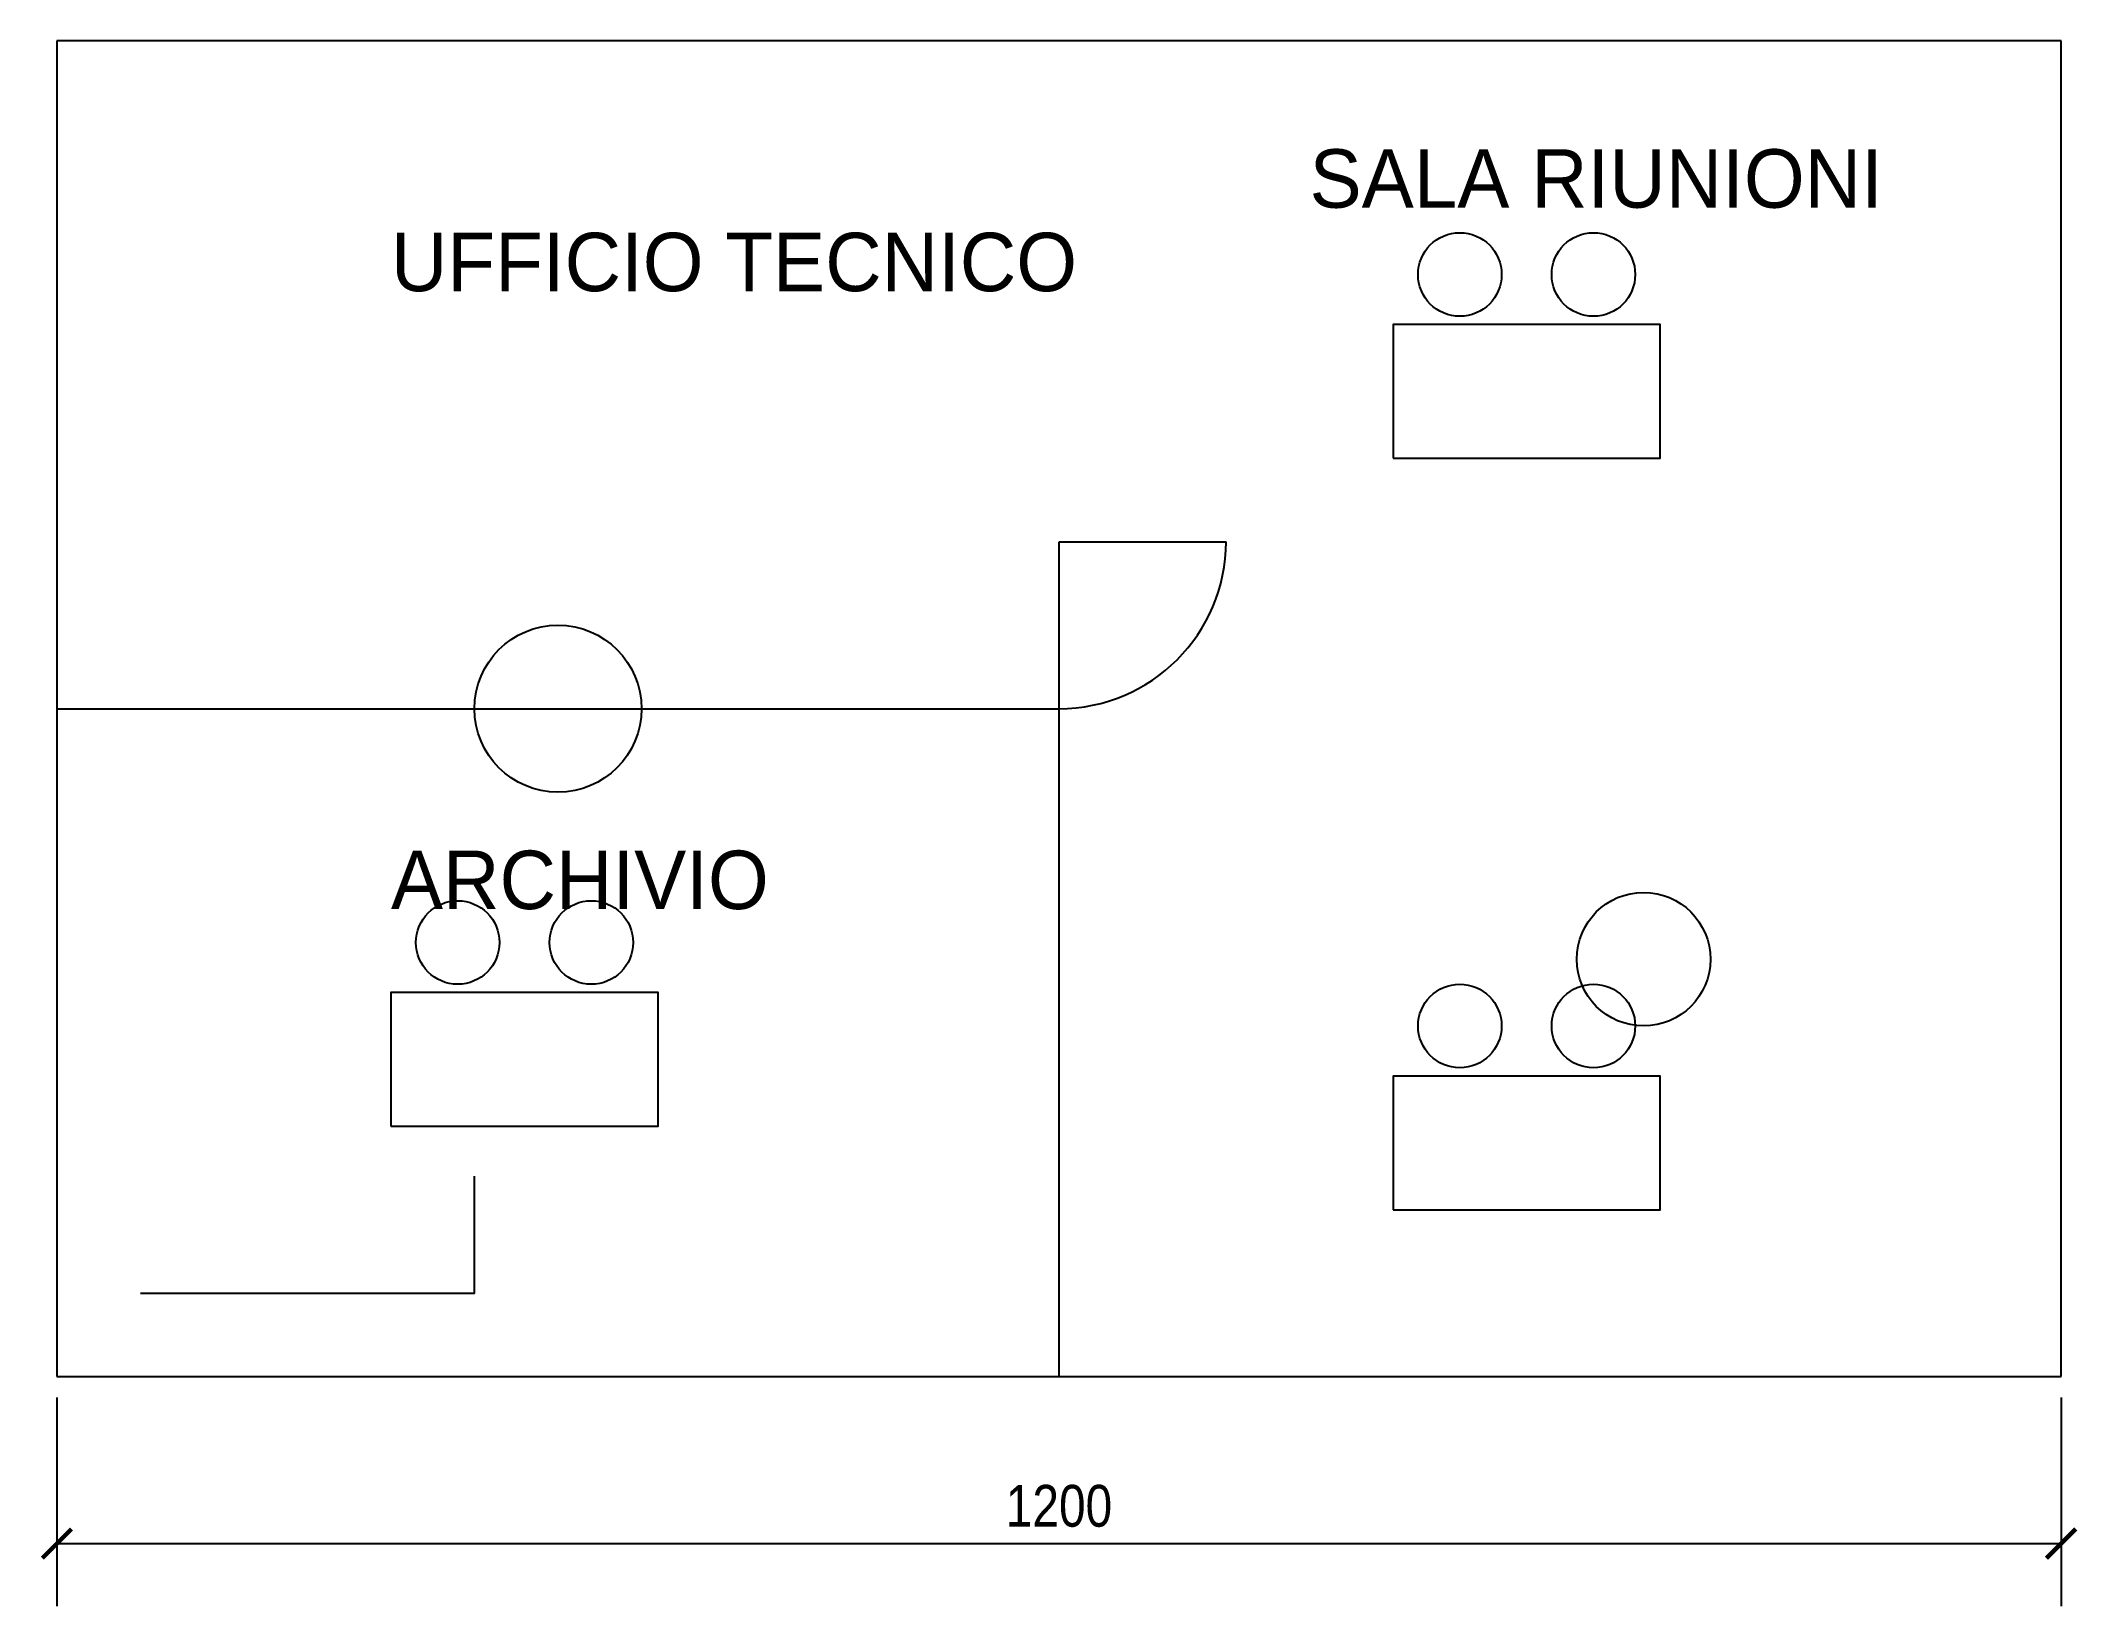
# Model space of a CAD drawing. Header units: metres. Extents: x -0.1 to 12.1, y -1.4 to 8.
import ezdxf

# ---------------------------------------------------------------- set-up
doc = ezdxf.new("R2010")
doc.units = ezdxf.units.M
for name, color, linetype in [('ARREDI', 5, 'Continuous'), ('MURI', 7, 'Continuous'), ('PORTE', 3, 'Continuous'), ('QUOTE', 1, 'Continuous'), ('TESTI', 2, 'Continuous')]:
    doc.layers.add(name, color=color, linetype=linetype)
doc.styles.add('OpenSansCondensed-Light', font='OpenSansCondensed-Light.ttf')
doc.dimstyles.new('EZDXF', dxfattribs={"dimtxt": 0.25, "dimasz": 0.175, "dimexe": 0.375, "dimexo": 0.125, "dimgap": 0.1, "dimtad": 1, "dimlfac": 100, "dimzin": 12, "dimdsep": 46, "dimtxsty": 'OpenSansCondensed-Light', "dimblk": 'ARCHTICK', "dimcen": 2.5, "dimazin": 3, "dimtfac": 0.5, "dimtmove": 2, "dimatfit": 3})

# ---------------------------------------------------------------- blocks, each defined once
blk = doc.blocks.new('TAVOLO')
blk.add_lwpolyline([(0, 0), (1.6, 0), (1.6, 0.8), (0, 0.8)], close=True)
for centre in [(0.4, 1.1), (1.2, 1.1)]:
    blk.add_circle(centre, 0.25)
blk = doc.blocks.new('_ARCHTICK')
at = {"color": 0, "linetype": 'BYBLOCK', "const_width": 0.15}
blk.add_lwpolyline([(-0.5, -0.5), (0.5, 0.5)], dxfattribs=at)

msp = doc.modelspace()

# ---------------------------------------------------------------- linework, layer by layer
at = {"layer": 'ARREDI'}
msp.add_lwpolyline([(0.5, 0.5), (2.5, 0.5), (2.5, 1.2)], dxfattribs=at)
msp.add_circle((9.5, 2.5), 0.4, dxfattribs=at)
at = {"layer": 'MURI'}
for p, q in [((12, 8), (0, 8)), ((0, 8), (0, 0)), ((12, 0), (12, 8)), ((6, 0), (6, 5)), ((0, 4), (6, 4)), ((0, 0), (12, 0))]:
    msp.add_line(p, q, dxfattribs=at)
msp.add_circle((3, 4), 0.5, dxfattribs=at)
at = {"layer": 'PORTE'}
msp.add_line((6, 5), (7, 5), dxfattribs=at)
msp.add_arc((6, 5), 1, 270, 360, dxfattribs=at)

# ---------------------------------------------------------------- block references
at = {"layer": 'ARREDI'}
for p in [(8, 5.5), (2, 1.5), (8, 1)]:
    msp.add_blockref('TAVOLO', p, dxfattribs=at)

# ---------------------------------------------------------------- texts
at = {"layer": 'TESTI'}
for s, p in [('SALA RIUNIONI', (7.5, 7)), ('UFFICIO TECNICO', (2, 6.5)), ('ARCHIVIO', (2, 2.8))]:
    msp.add_text(s, height=0.35, dxfattribs=at).set_placement(p)

# ---------------------------------------------------------------- dimensions: what is measured, and where the dimension line sits
at = {"layer": 'QUOTE'}
msp.add_linear_dim(base=(0, -1), p1=(0, 0), p2=(12, 0), dimstyle='EZDXF', dxfattribs=at).render()

doc.saveas('drawing.dxf')
